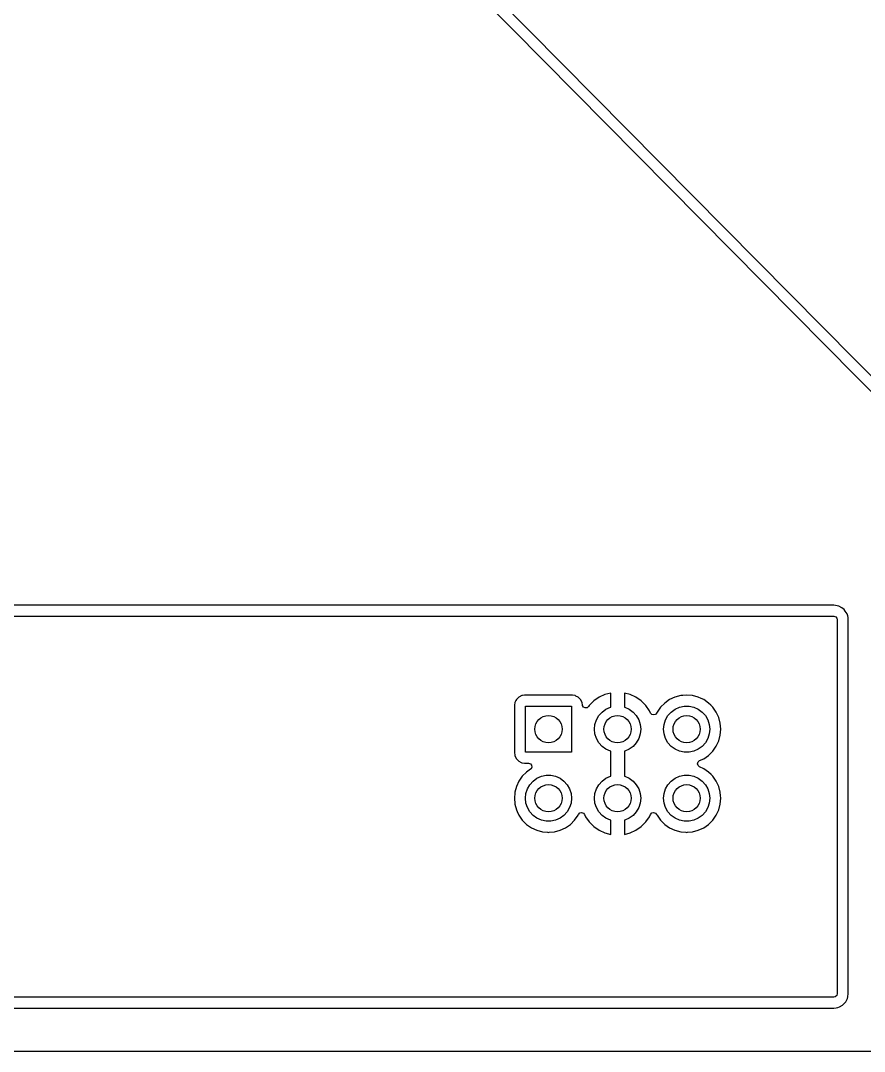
# Model space of a CAD drawing. Extents: x 0.71 to 7.56, y -5.16 to -0.79.
# Drawn here: x 5.235 to 6.457, y -5.157 to -3.665 of the extents above; entities that cross this region are included whole.
import ezdxf

# ---------------------------------------------------------------- set-up
doc = ezdxf.new("R2010")
doc.units = 0
doc.header["$MEASUREMENT"] = 0
doc.layers.add('BLACK', color=7, linetype='CONTINUOUS')

msp = doc.modelspace()

# ---------------------------------------------------------------- linework, layer by layer
at = {"layer": 'BLACK', "linetype": 'CONTINUOUS'}
for p, q in [((5.86604, -3.59533), (6.5827, -4.32022)), ((6.72946, -4.44597), (5.8774, -3.58411)), ((6.41244, -4.51159), (5.15973, -4.51159)), ((6.41694, -4.51224), (6.41244, -4.51159)), ((6.41958, -4.51302), (6.41694, -4.51224)), ((6.41694, -4.51224), (6.41694, -4.51224)), ((6.42409, -4.51516), (6.41958, -4.51302)), ((6.42715, -4.51788), (6.42409, -4.51516)), ((6.42409, -4.51516), (6.42409, -4.51516)), ((6.42409, -4.51516), (6.42409, -4.51516)), ((6.42895, -4.51996), (6.42715, -4.51788)), ((6.42715, -4.51788), (6.42715, -4.51788)), ((6.42715, -4.51788), (6.42715, -4.51788)), ((6.43159, -4.5242), (6.42895, -4.51996)), ((6.42895, -4.51996), (6.42895, -4.51996)), ((6.42895, -4.51996), (6.42895, -4.51996)), ((5.15973, -4.52756), (6.41244, -4.52756)), ((6.41244, -4.52756), (6.41508, -4.52833)), ((6.41508, -4.52833), (6.41688, -4.53041)), ((6.41688, -4.53041), (6.41732, -4.53244)), ((6.41732, -4.53244), (6.41732, -5.07386)), ((6.43248, -4.52702), (6.43159, -4.5242)), ((6.43292, -4.52905), (6.43248, -4.52702)), ((6.43329, -4.53244), (6.43292, -4.52905)), ((6.43329, -4.78346), (6.43329, -4.53244)), ((6.08096, -4.64083), (6.07254, -4.64476)), ((6.08097, -4.64083), (6.08096, -4.64083)), ((6.08937, -4.63858), (6.08097, -4.64083)), ((6.08937, -4.65904), (6.08937, -4.63858)), ((6.08937, -4.63858), (6.08937, -4.63858)), ((6.11746, -4.64083), (6.10906, -4.63858)), ((6.10906, -4.63858), (6.10906, -4.65904)), ((6.12589, -4.64476), (6.11746, -4.64083)), ((6.11746, -4.64083), (6.11746, -4.64083)), ((5.95057, -4.65257), (5.94998, -4.65626)), ((5.95208, -4.6496), (5.95057, -4.65257)), ((5.95283, -4.64812), (5.95208, -4.6496)), ((5.95636, -4.64459), (5.95283, -4.64812)), ((5.95283, -4.64812), (5.95283, -4.64812)), ((5.95283, -4.64812), (5.95283, -4.64812)), ((5.96081, -4.64232), (5.95636, -4.64459)), ((5.95636, -4.64459), (5.95636, -4.64459)), ((5.95636, -4.64459), (5.95636, -4.64459)), ((5.96139, -4.64223), (5.96081, -4.64232)), ((5.96451, -4.64174), (5.96139, -4.64223)), ((6.03392, -4.64174), (5.96451, -4.64174)), ((6.03761, -4.64232), (6.03392, -4.64174)), ((6.03904, -4.64305), (6.03761, -4.64232)), ((6.04206, -4.64459), (6.03904, -4.64305)), ((6.04559, -4.64812), (6.04206, -4.64459)), ((6.04206, -4.64459), (6.04206, -4.64459)), ((6.04206, -4.64459), (6.04206, -4.64459)), ((6.04786, -4.65257), (6.04559, -4.64812)), ((6.04559, -4.64812), (6.04559, -4.64812)), ((6.04559, -4.64812), (6.04559, -4.64812)), ((6.04843, -4.65619), (6.04786, -4.65257)), ((6.04852, -4.65662), (6.04843, -4.65619)), ((6.06492, -4.6501), (6.05834, -4.65667)), ((6.07254, -4.64476), (6.06492, -4.6501)), ((6.06492, -4.6501), (6.06492, -4.6501)), ((6.07254, -4.64476), (6.07254, -4.64476)), ((6.13351, -4.6501), (6.12589, -4.64476)), ((6.14008, -4.65667), (6.13351, -4.6501)), ((6.16745, -4.65311), (6.16135, -4.6592)), ((6.1745, -4.64817), (6.16745, -4.65311)), ((6.18218, -4.64459), (6.1745, -4.64817)), ((6.1745, -4.64817), (6.1745, -4.64817)), ((6.18231, -4.64453), (6.18218, -4.64459)), ((6.19063, -4.6423), (6.18231, -4.64453)), ((6.18231, -4.64453), (6.18231, -4.64453)), ((6.18231, -4.64453), (6.18231, -4.64453)), ((6.19349, -4.64205), (6.19063, -4.6423)), ((6.19063, -4.6423), (6.19063, -4.6423)), ((6.19921, -4.64155), (6.19349, -4.64205)), ((6.20779, -4.6423), (6.19921, -4.64155)), ((6.19921, -4.64155), (6.19921, -4.64155)), ((6.21612, -4.64453), (6.20779, -4.6423)), ((6.22002, -4.64635), (6.21612, -4.64453)), ((6.21612, -4.64453), (6.21612, -4.64453)), ((6.21612, -4.64453), (6.21612, -4.64453)), ((6.22392, -4.64817), (6.22002, -4.64635)), ((6.23098, -4.65311), (6.22392, -4.64817)), ((6.22392, -4.64817), (6.22392, -4.64817)), ((6.22392, -4.64817), (6.22392, -4.64817)), ((6.23406, -4.65619), (6.23098, -4.65311)), ((6.23707, -4.6592), (6.23406, -4.65619)), ((5.94998, -4.65626), (5.94998, -4.72567)), ((5.96575, -4.72443), (5.96575, -4.6575)), ((5.96575, -4.6575), (6.03268, -4.6575)), ((6.03268, -4.6575), (6.03268, -4.72443)), ((6.04991, -4.65899), (6.04852, -4.65662)), ((6.05237, -4.66023), (6.04991, -4.65899)), ((6.05511, -4.65995), (6.05237, -4.66023)), ((6.05725, -4.65823), (6.05511, -4.65995)), ((6.05834, -4.65667), (6.05725, -4.65823)), ((6.05834, -4.65667), (6.05834, -4.65667)), ((6.07214, -4.6713), (6.07682, -4.6661)), ((6.07682, -4.6661), (6.08248, -4.66199)), ((6.08248, -4.66199), (6.08887, -4.65914)), ((6.08887, -4.65914), (6.08937, -4.65904)), ((6.10906, -4.65904), (6.10955, -4.65914)), ((6.10955, -4.65914), (6.11594, -4.66199)), ((6.11594, -4.66199), (6.1216, -4.6661)), ((6.1216, -4.6661), (6.12629, -4.6713)), ((6.14542, -4.66429), (6.14008, -4.65667)), ((6.14008, -4.65667), (6.14008, -4.65667)), ((6.14695, -4.66758), (6.14542, -4.66429)), ((6.1487, -4.6696), (6.14695, -4.66758)), ((6.15133, -4.6704), (6.1487, -4.6696)), ((6.15398, -4.66964), (6.15133, -4.6704)), ((6.1558, -4.66758), (6.15398, -4.66964)), ((6.15641, -4.66626), (6.1558, -4.66758)), ((6.16135, -4.6592), (6.15641, -4.66626)), ((6.15641, -4.66626), (6.15641, -4.66626)), ((6.17214, -4.6713), (6.17682, -4.6661)), ((6.17682, -4.6661), (6.18248, -4.66199)), ((6.18248, -4.66199), (6.18887, -4.65914)), ((6.18887, -4.65914), (6.19571, -4.65769)), ((6.19571, -4.65769), (6.20271, -4.65769)), ((6.20271, -4.65769), (6.20955, -4.65914)), ((6.20955, -4.65914), (6.21594, -4.66199)), ((6.21594, -4.66199), (6.2216, -4.6661)), ((6.2216, -4.6661), (6.22629, -4.6713)), ((6.24201, -4.66626), (6.23707, -4.6592)), ((6.24565, -4.67407), (6.24201, -4.66626)), ((6.24201, -4.66626), (6.24201, -4.66626)), ((6.24201, -4.66626), (6.24201, -4.66626)), ((6.06575, -4.69097), (6.06648, -4.68401)), ((6.06648, -4.68401), (6.06864, -4.67736)), ((6.06864, -4.67736), (6.07214, -4.6713)), ((6.12629, -4.6713), (6.12978, -4.67736)), ((6.12978, -4.67736), (6.13195, -4.68401)), ((6.13195, -4.68401), (6.13268, -4.69097)), ((6.16575, -4.69097), (6.16648, -4.68401)), ((6.16648, -4.68401), (6.16864, -4.67736)), ((6.16864, -4.67736), (6.17214, -4.6713)), ((6.22629, -4.6713), (6.22978, -4.67736)), ((6.22978, -4.67736), (6.23195, -4.68401)), ((6.23195, -4.68401), (6.23268, -4.69097)), ((6.24788, -4.68239), (6.24565, -4.67407)), ((6.24863, -4.69097), (6.24788, -4.68239)), ((6.06648, -4.69793), (6.06575, -4.69097)), ((6.06864, -4.70458), (6.06648, -4.69793)), ((6.13195, -4.69793), (6.12978, -4.70458)), ((6.13268, -4.69097), (6.13195, -4.69793)), ((6.16648, -4.69793), (6.16575, -4.69097)), ((6.16864, -4.70458), (6.16648, -4.69793)), ((6.23195, -4.69793), (6.22978, -4.70458)), ((6.23268, -4.69097), (6.23195, -4.69793)), ((6.24565, -4.70787), (6.24788, -4.69955)), ((6.24788, -4.69955), (6.24863, -4.69097)), ((6.07214, -4.71064), (6.06864, -4.70458)), ((6.07682, -4.71584), (6.07214, -4.71064)), ((6.08248, -4.71995), (6.07682, -4.71584)), ((6.1216, -4.71584), (6.11594, -4.71995)), ((6.12629, -4.71064), (6.1216, -4.71584)), ((6.12978, -4.70458), (6.12629, -4.71064)), ((6.17214, -4.71064), (6.16864, -4.70458)), ((6.17682, -4.71584), (6.17214, -4.71064)), ((6.18248, -4.71995), (6.17682, -4.71584)), ((6.2216, -4.71584), (6.21594, -4.71995)), ((6.22629, -4.71064), (6.2216, -4.71584)), ((6.22978, -4.70458), (6.22629, -4.71064)), ((6.23707, -4.72274), (6.24201, -4.71568)), ((6.24201, -4.71568), (6.24565, -4.70787)), ((5.94998, -4.72567), (5.95032, -4.72785)), ((5.95032, -4.72785), (5.95057, -4.72937)), ((5.95057, -4.72937), (5.95283, -4.73382)), ((6.03268, -4.72443), (5.96575, -4.72443)), ((6.08887, -4.7228), (6.08248, -4.71995)), ((6.08937, -4.7229), (6.08887, -4.7228)), ((6.08937, -4.75904), (6.08937, -4.7229)), ((6.10955, -4.7228), (6.10906, -4.7229)), ((6.10906, -4.7229), (6.10906, -4.75904)), ((6.11594, -4.71995), (6.10955, -4.7228)), ((6.18887, -4.7228), (6.18248, -4.71995)), ((6.19571, -4.72425), (6.18887, -4.7228)), ((6.20271, -4.72425), (6.19571, -4.72425)), ((6.20955, -4.7228), (6.20271, -4.72425)), ((6.21594, -4.71995), (6.20955, -4.7228)), ((6.22392, -4.73377), (6.23098, -4.72883)), ((6.23098, -4.72883), (6.23707, -4.72274)), ((5.95283, -4.73382), (5.95283, -4.73382)), ((5.95283, -4.73382), (5.95283, -4.73382)), ((5.95283, -4.73382), (5.95636, -4.73735)), ((5.95636, -4.73735), (5.95636, -4.73735)), ((5.95636, -4.73735), (5.95636, -4.73735)), ((5.95636, -4.73735), (5.95984, -4.73912)), ((5.95984, -4.73912), (5.96081, -4.73962)), ((5.96081, -4.73962), (5.96451, -4.7402)), ((5.96451, -4.7402), (5.96451, -4.7402)), ((5.96451, -4.7402), (5.9704, -4.7402)), ((5.9704, -4.7402), (5.97304, -4.74098)), ((5.97304, -4.74098), (5.97484, -4.74305)), ((5.97484, -4.74305), (5.97523, -4.74578)), ((6.21515, -4.74093), (6.21595, -4.7383)), ((6.2159, -4.74358), (6.21515, -4.74093)), ((6.21797, -4.74539), (6.2159, -4.74358)), ((6.21595, -4.7383), (6.21797, -4.73654)), ((6.21797, -4.73654), (6.22392, -4.73377)), ((6.22392, -4.74817), (6.21797, -4.74539)), ((5.96135, -4.7592), (5.95641, -4.76626)), ((5.96745, -4.75311), (5.96135, -4.7592)), ((5.9732, -4.74908), (5.96745, -4.75311)), ((5.97409, -4.74828), (5.9732, -4.74908)), ((5.97523, -4.74578), (5.97409, -4.74828)), ((5.98248, -4.76199), (5.98887, -4.75914)), ((5.98887, -4.75914), (5.99571, -4.75769)), ((5.99571, -4.75769), (6.00271, -4.75769)), ((6.00271, -4.75769), (6.00955, -4.75914)), ((6.00955, -4.75914), (6.01594, -4.76199)), ((6.08248, -4.76199), (6.08887, -4.75914)), ((6.08887, -4.75914), (6.08937, -4.75904)), ((6.10906, -4.75904), (6.10955, -4.75914)), ((6.10955, -4.75914), (6.11594, -4.76199)), ((6.18248, -4.76199), (6.18887, -4.75914)), ((6.18887, -4.75914), (6.19571, -4.75769)), ((6.19571, -4.75769), (6.20271, -4.75769)), ((6.20271, -4.75769), (6.20955, -4.75914)), ((6.20955, -4.75914), (6.21594, -4.76199)), ((6.23098, -4.75311), (6.22392, -4.74817)), ((6.23454, -4.75667), (6.23098, -4.75311)), ((6.23707, -4.7592), (6.23454, -4.75667)), ((6.24201, -4.76626), (6.23707, -4.7592)), ((5.95277, -4.77407), (5.95054, -4.78239)), ((5.95641, -4.76626), (5.95277, -4.77407)), ((5.95277, -4.77407), (5.95277, -4.77407)), ((5.95641, -4.76626), (5.95641, -4.76626)), ((5.96864, -4.77736), (5.97214, -4.7713)), ((5.97214, -4.7713), (5.97682, -4.7661)), ((5.97682, -4.7661), (5.98248, -4.76199)), ((6.01594, -4.76199), (6.0216, -4.7661)), ((6.0216, -4.7661), (6.02629, -4.7713)), ((6.02629, -4.7713), (6.02978, -4.77736)), ((6.06864, -4.77736), (6.07214, -4.7713)), ((6.07214, -4.7713), (6.07682, -4.7661)), ((6.07682, -4.7661), (6.08248, -4.76199)), ((6.11594, -4.76199), (6.1216, -4.7661)), ((6.1216, -4.7661), (6.12629, -4.7713)), ((6.12629, -4.7713), (6.12978, -4.77736)), ((6.16864, -4.77736), (6.17214, -4.7713)), ((6.17214, -4.7713), (6.17682, -4.7661)), ((6.17682, -4.7661), (6.18248, -4.76199)), ((6.21594, -4.76199), (6.2216, -4.7661)), ((6.2216, -4.7661), (6.22629, -4.7713)), ((6.22629, -4.7713), (6.22978, -4.77736)), ((6.24565, -4.77407), (6.24201, -4.76626)), ((6.24201, -4.76626), (6.24201, -4.76626)), ((6.24201, -4.76626), (6.24201, -4.76626)), ((6.24788, -4.78239), (6.24565, -4.77407)), ((5.94983, -4.79052), (5.94979, -4.79097)), ((5.95045, -4.78346), (5.94983, -4.79052)), ((5.95054, -4.78239), (5.95045, -4.78346)), ((5.95054, -4.78239), (5.95054, -4.78239)), ((5.96575, -4.79097), (5.96648, -4.78401)), ((5.96648, -4.78401), (5.96864, -4.77736)), ((6.02978, -4.77736), (6.03195, -4.78401)), ((6.03195, -4.78401), (6.03268, -4.79097)), ((6.06575, -4.79097), (6.06648, -4.78401)), ((6.06648, -4.78401), (6.06864, -4.77736)), ((6.12978, -4.77736), (6.13195, -4.78401)), ((6.13195, -4.78401), (6.13268, -4.79097)), ((6.16575, -4.79097), (6.16648, -4.78401)), ((6.16648, -4.78401), (6.16864, -4.77736)), ((6.22978, -4.77736), (6.23195, -4.78401)), ((6.23195, -4.78401), (6.23268, -4.79097)), ((6.24831, -4.78723), (6.24788, -4.78239)), ((6.24859, -4.79052), (6.24831, -4.78723)), ((6.24863, -4.79097), (6.24859, -4.79052)), ((6.43329, -5.07386), (6.43329, -4.78346)), ((5.94979, -4.79097), (5.95052, -4.79923)), ((5.95052, -4.79923), (5.95054, -4.79955)), ((5.95054, -4.79955), (5.95054, -4.79955)), ((5.95054, -4.79955), (5.95277, -4.80787)), ((5.96648, -4.79793), (5.96575, -4.79097)), ((5.96864, -4.80458), (5.96648, -4.79793)), ((5.97214, -4.81064), (5.96864, -4.80458)), ((6.02978, -4.80458), (6.02629, -4.81064)), ((6.03195, -4.79793), (6.02978, -4.80458)), ((6.03268, -4.79097), (6.03195, -4.79793)), ((6.06648, -4.79793), (6.06575, -4.79097)), ((6.06864, -4.80458), (6.06648, -4.79793)), ((6.07214, -4.81064), (6.06864, -4.80458)), ((6.12978, -4.80458), (6.12629, -4.81064)), ((6.13195, -4.79793), (6.12978, -4.80458)), ((6.13268, -4.79097), (6.13195, -4.79793)), ((6.16648, -4.79793), (6.16575, -4.79097)), ((6.16864, -4.80458), (6.16648, -4.79793)), ((6.17214, -4.81064), (6.16864, -4.80458)), ((6.22978, -4.80458), (6.22629, -4.81064)), ((6.23195, -4.79793), (6.22978, -4.80458)), ((6.23268, -4.79097), (6.23195, -4.79793)), ((6.24565, -4.80787), (6.24788, -4.79955)), ((6.24788, -4.79955), (6.24863, -4.79097)), ((5.95277, -4.80787), (5.95277, -4.80787)), ((5.95277, -4.80787), (5.95277, -4.80787)), ((5.95277, -4.80787), (5.95379, -4.81005)), ((5.95379, -4.81005), (5.95641, -4.81568)), ((5.95641, -4.81568), (5.9574, -4.81709)), ((5.9574, -4.81709), (5.96135, -4.82274)), ((5.97682, -4.81584), (5.97214, -4.81064)), ((5.98248, -4.81995), (5.97682, -4.81584)), ((5.98887, -4.8228), (5.98248, -4.81995)), ((6.01594, -4.81995), (6.00955, -4.8228)), ((6.0216, -4.81584), (6.01594, -4.81995)), ((6.02629, -4.81064), (6.0216, -4.81584)), ((6.03707, -4.82274), (6.04201, -4.81568)), ((6.04201, -4.81568), (6.04263, -4.81436)), ((6.04263, -4.81436), (6.04444, -4.8123)), ((6.04444, -4.8123), (6.04709, -4.81154)), ((6.04709, -4.81154), (6.04972, -4.81234)), ((6.04972, -4.81234), (6.05148, -4.81436)), ((6.05148, -4.81436), (6.05301, -4.81764)), ((6.05301, -4.81764), (6.05834, -4.82526)), ((6.07682, -4.81584), (6.07214, -4.81064)), ((6.08248, -4.81995), (6.07682, -4.81584)), ((6.08887, -4.8228), (6.08248, -4.81995)), ((6.11594, -4.81995), (6.10955, -4.8228)), ((6.1216, -4.81584), (6.11594, -4.81995)), ((6.12629, -4.81064), (6.1216, -4.81584)), ((6.14008, -4.82526), (6.14542, -4.81764)), ((6.14542, -4.81764), (6.14695, -4.81436)), ((6.14695, -4.81436), (6.14877, -4.8123)), ((6.14877, -4.8123), (6.15141, -4.81154)), ((6.15141, -4.81154), (6.15405, -4.81234)), ((6.15405, -4.81234), (6.1558, -4.81436)), ((6.1558, -4.81436), (6.15581, -4.81438)), ((6.15581, -4.81438), (6.15641, -4.81568)), ((6.15641, -4.81568), (6.16135, -4.82274)), ((6.17682, -4.81584), (6.17214, -4.81064)), ((6.18248, -4.81995), (6.17682, -4.81584)), ((6.18887, -4.8228), (6.18248, -4.81995)), ((6.21594, -4.81995), (6.20955, -4.8228)), ((6.2216, -4.81584), (6.21594, -4.81995)), ((6.22629, -4.81064), (6.2216, -4.81584)), ((6.23707, -4.82274), (6.24201, -4.81568)), ((6.24201, -4.81568), (6.24565, -4.80787)), ((5.96135, -4.82274), (5.96745, -4.82883)), ((5.96745, -4.82883), (5.9745, -4.83377)), ((5.9745, -4.83377), (5.98231, -4.83741)), ((5.99571, -4.82425), (5.98887, -4.8228)), ((6.00271, -4.82425), (5.99571, -4.82425)), ((6.00955, -4.8228), (6.00271, -4.82425)), ((6.01612, -4.83741), (6.02392, -4.83377)), ((6.02392, -4.83377), (6.03098, -4.82883)), ((6.03098, -4.82883), (6.03707, -4.82274)), ((6.05834, -4.82526), (6.06492, -4.83184)), ((6.06492, -4.83184), (6.07254, -4.83717)), ((6.08937, -4.8229), (6.08887, -4.8228)), ((6.08937, -4.84336), (6.08937, -4.8229)), ((6.10955, -4.8228), (6.10906, -4.8229)), ((6.10906, -4.8229), (6.10906, -4.84336)), ((6.12589, -4.83717), (6.13351, -4.83184)), ((6.13351, -4.83184), (6.14008, -4.82526)), ((6.16135, -4.82274), (6.16745, -4.82883)), ((6.16745, -4.82883), (6.1745, -4.83377)), ((6.1745, -4.83377), (6.18231, -4.83741)), ((6.19571, -4.82425), (6.18887, -4.8228)), ((6.20271, -4.82425), (6.19571, -4.82425)), ((6.20955, -4.8228), (6.20271, -4.82425)), ((6.21612, -4.83741), (6.22392, -4.83377)), ((6.22392, -4.83377), (6.23098, -4.82883)), ((6.23098, -4.82883), (6.23707, -4.82274)), ((5.98231, -4.83741), (5.99063, -4.83964)), ((5.99063, -4.83964), (5.99783, -4.84027)), ((5.99783, -4.84027), (5.99921, -4.84039)), ((5.99921, -4.84039), (6.00032, -4.84029)), ((5.99921, -4.84039), (5.99921, -4.84039)), ((5.99921, -4.84039), (5.99921, -4.84039)), ((6.00032, -4.84029), (6.00779, -4.83964)), ((6.00779, -4.83964), (6.01612, -4.83741)), ((6.07254, -4.83717), (6.08096, -4.8411)), ((6.08096, -4.8411), (6.08097, -4.8411)), ((6.08097, -4.8411), (6.08937, -4.84336)), ((6.10906, -4.84336), (6.11746, -4.8411)), ((6.11746, -4.8411), (6.12589, -4.83717)), ((6.11746, -4.8411), (6.11746, -4.8411)), ((6.18231, -4.83741), (6.19063, -4.83964)), ((6.19063, -4.83964), (6.19783, -4.84027)), ((6.19783, -4.84027), (6.19921, -4.84039)), ((6.19921, -4.84039), (6.20032, -4.84029)), ((6.19921, -4.84039), (6.19921, -4.84039)), ((6.19921, -4.84039), (6.19921, -4.84039)), ((6.20032, -4.84029), (6.20779, -4.83964)), ((6.20779, -4.83964), (6.21612, -4.83741)), ((6.41732, -5.07386), (6.41655, -5.0765)), ((6.43264, -5.07836), (6.43329, -5.07386)), ((6.41244, -5.07874), (4.31747, -5.07874)), ((6.41447, -5.0783), (6.41244, -5.07874)), ((6.41655, -5.0765), (6.41447, -5.0783)), ((6.42492, -5.09036), (6.427, -5.08856)), ((6.427, -5.08856), (6.42973, -5.08551)), ((6.42973, -5.08551), (6.43187, -5.081)), ((6.43187, -5.081), (6.43264, -5.07836)), ((4.32721, -5.0947), (6.41244, -5.0947)), ((6.41244, -5.0947), (6.41583, -5.09434)), ((6.41244, -5.0947), (6.41244, -5.0947)), ((6.41583, -5.09434), (6.41786, -5.0939)), ((6.41786, -5.0939), (6.42068, -5.093)), ((6.42068, -5.093), (6.42492, -5.09036)), ((7.00919, -5.15746), (4.33561, -5.15746))]:
    msp.add_line(p, q, dxfattribs=at)
at = {"layer": 'BLACK'}
for centre in [(5.99921, -4.69097), (6.09921, -4.69097), (6.19921, -4.69097), (5.99921, -4.79097), (6.09921, -4.79097), (6.19921, -4.79097)]:
    msp.add_circle(centre, 0.019685, dxfattribs=at)

doc.saveas('drawing.dxf')
